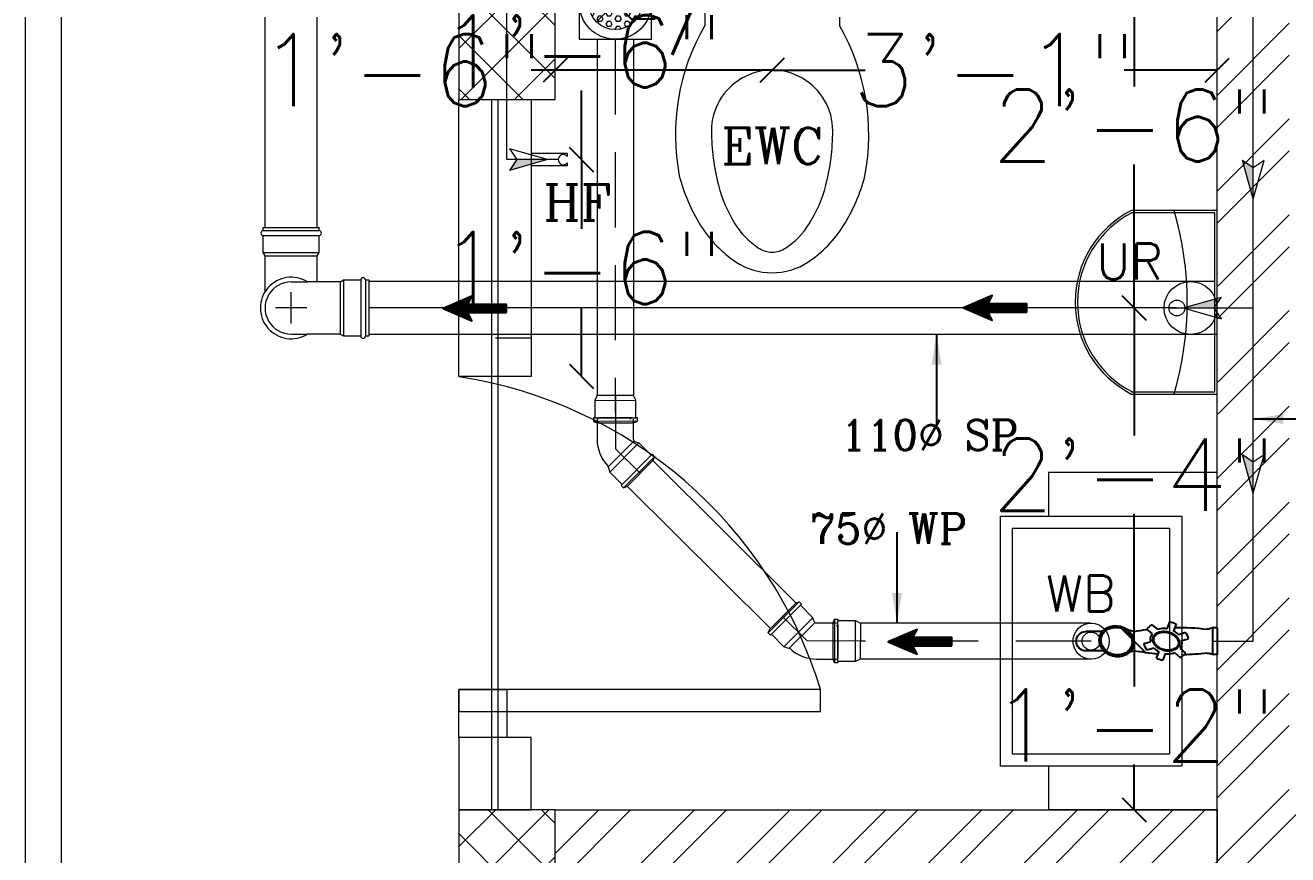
# Model space of a CAD drawing. Header units: inches. Extents: x 111501 to 134888, y 46021 to 52102.
# Drawn here: x 125008.6 to 125113.5, y 46448.9 to 46517.8 of the extents above; entities that cross this region are included whole.
import ezdxf

# ---------------------------------------------------------------- set-up
doc = ezdxf.new("R2010")
doc.units = ezdxf.units.IN
doc.header["$MEASUREMENT"] = 0
for name, pattern in [('ACAD_ISO03W100', [30, 12, -18]), ('DASHED', [19.05, 12.7, -6.35]), ('HIDDEN', [0.375, 0.25, -0.125])]:
    doc.linetypes.add(name, pattern=pattern)
for name, color, linetype in [('Arrow', 146, 'Continuous'), ('EDA$PL-110ODSP', 32, 'Continuous'), ('EDA$PL-75ODWP', 6, 'Continuous'), ('EDA$PL-ARROW', 20, 'Continuous'), ('EDA$PL-CWS ARROW', 5, 'Continuous'), ('EDA$PL-FT', 7, 'Continuous'), ('EDA$PL-HF', 7, 'Continuous'), ('EDA$PL-TEXT', 7, 'Continuous')]:
    doc.layers.add(name, color=color, linetype=linetype)
for name, color, linetype, lineweight in [('column', 252, 'Continuous', 9), ('dimension', 250, 'Continuous', 0), ('DOOR', 1, 'Continuous', 0), ('FURNITURE', 14, 'Continuous', 18), ('SHEET', 7, 'Continuous', 30), ('wall', 7, 'Continuous', 9), ('window', 140, 'Continuous', 15)]:
    doc.layers.add(name, color=color, linetype=linetype, lineweight=lineweight)
doc.styles.add('FLAT SLAB', font='times.ttf', dxfattribs={"height": 10})
doc.styles.get("Standard").update_dxf_attribs({"font": 'txt.shx', "height": 6})
doc.dimstyles.new('FLAT SLAB', dxfattribs={"dimtxt": 10, "dimasz": 2.5, "dimexe": 0.179993, "dimexo": 0.0625, "dimgap": 0.089996, "dimtad": 0, "dimdec": 0, "dimzin": 0, "dimdsep": 46, "dimlunit": 4, "dimtxsty": 'FLAT SLAB', "dimblk": 'OPEN90', "dimcen": 0.089996, "dimclrd": 7, "dimclrt": 4, "dimadec": 0, "dimazin": 0, "dimtfac": 1, "dimtdec": 0, "dimtofl": 0, "dimtmove": 1, "dimatfit": 0, "dimfxl": 1, "dimtolj": 1, "dimtzin": 0, "dimarcsym": 0})
doc.dimstyles.new('Standard$0', dxfattribs={"dimtxt": 4, "dimasz": 2, "dimexe": 0.125, "dimexo": 0.125, "dimgap": 0.25, "dimtad": 0, "dimtih": 1, "dimtoh": 1, "dimdec": 1, "dimlfac": -1, "dimzin": 0, "dimdsep": 46, "dimlunit": 4, "dimtxsty": 'Standard', "dimblk": 'OBLIQUE', "dimblk1": 'DOTSMALL', "dimblk2": 'DOTSMALL', "dimcen": 0, "dimse1": 1, "dimse2": 1, "dimadec": 0, "dimazin": 0, "dimtfac": 1, "dimtdec": 1, "dimtofl": 0, "dimtmove": 0, "dimatfit": 3, "dimfxl": 1, "dimtolj": 1, "dimtzin": 0, "dimarcsym": 0})

# ---------------------------------------------------------------- blocks, each defined once
blk = doc.blocks.new('EWC')
at = {"layer": 'FURNITURE'}
for p, q in [((120.3614, 285.9536), (120.7626, 285.9536)), ((120.3363, 285.8533), (120.3363, 285.9286)), ((120.7877, 285.9286), (120.7877, 285.8533)), ((120.7626, 285.8283), (120.3614, 285.8283)), ((120.4221, 285.8283), (120.4221, 285.7819)), ((120.7019, 285.8283), (120.7019, 285.7819))]:
    blk.add_line(p, q, dxfattribs=at)
at = {"layer": 'FURNITURE', "linetype": 'ByBlock'}
blk.add_line((120.3673, 285.9536), (120.7568, 285.9536), dxfattribs=at)
at = {"layer": 'FURNITURE', "linetype": 'Continuous'}
for p, q in [((120.5265, 285.8149), (120.5265, 285.8283)), ((120.5975, 285.8283), (120.5975, 285.8149)), ((120.5975, 285.8149), (120.5265, 285.8149))]:
    blk.add_line(p, q, dxfattribs=at)
for points in [[(120.7509, 285.815), (120.7509, 285.8283), (120.7451, 285.8283), (120.7451, 285.815)], [(120.7509, 285.815), (120.7509, 285.8067), (120.727, 285.8067), (120.727, 285.8122)], [(120.7429, 285.815), (120.7451, 285.815)]]:
    blk.add_lwpolyline(points, dxfattribs=at)
blk.add_arc((120.7262, 285.8625), 0.0503, 270.8881, 289.3392, dxfattribs=at)
at = {"layer": 'FURNITURE', "extrusion": (0, 0, -1)}
for centre, major_axis, start_param, end_param in [((120.3614, 285.9286), (-0.0177, -0.0177), 0.785398, 2.356194), ((120.7626, 285.9286), (-0.0177, -0.0177), 2.356194, 3.926991), ((120.3614, 285.8533), (-0.0177, 0.0177), 3.926991, 5.497787), ((120.7626, 285.8533), (-0.0177, 0.0177), 2.356194, 3.926991)]:
    blk.add_ellipse(centre, major_axis=major_axis, ratio=1, start_param=start_param, end_param=end_param, dxfattribs=at)
at = {"layer": 'FURNITURE'}
for centre, major_axis, start_param, end_param in [((120.8115, 285.5555), (-0.3185, -0.3185), -1.31209, -0.594747), ((120.3067, 285.5545), (-0.3225, 0.3225), 3.740911, 4.44905), ((120.562, 285.5634), (-0.0891, -0.0891), 2.356179, 5.497772), ((120.8876, 285.5634), (-0.3193, -0.3193), -0.785413, -0.532092), ((120.2364, 285.5634), (-0.3193, 0.3193), 3.673654, 3.926975), ((120.727, 285.5628), (-0.2614, 0.2614), 1.038704, 1.343982), ((120.397, 285.5628), (-0.2614, -0.2614), 1.79758, 2.102858), ((120.727, 285.5218), (-0.202, 0.202), 1.038704, 1.343982), ((120.397, 285.5218), (-0.202, 0.202), 3.368376, 3.673654), ((120.6257, 285.4994), (-0.1769, -0.1769), -0.226814, 0.200102), ((120.6257, 285.4585), (-0.1175, 0.1175), 1.343983, 1.770898), ((120.4983, 285.4585), (-0.1175, -0.1175), 1.370664, 1.797579), ((120.4983, 285.4994), (-0.1769, -0.1769), 1.370664, 1.797579), ((120.562, 285.3624), (-0.036, 0.036), 1.7709, 2.356179), ((120.562, 285.3624), (-0.036, 0.036), 2.35618, 2.941459), ((120.562, 285.4034), (-0.0954, 0.0954), 1.770899, 2.356178), ((120.562, 285.4034), (-0.0954, -0.0954), 0.785384, 1.370663)]:
    blk.add_ellipse(centre, major_axis=major_axis, ratio=1, start_param=start_param, end_param=end_param, dxfattribs=at)
blk = doc.blocks.new('Z$W@#6334')
at = {"layer": 'FURNITURE'}
for points in [[(2.47, 3.91), (11.08, 0), (19.45, 18.43), (10.84, 22.34)], [(2.57, 4.14), (10.96, 0.33), (19.12, 18.31), (10.74, 22.11)]]:
    blk.add_lwpolyline(points, dxfattribs=at)
blk.add_circle((10.97, 10.47), 0.875, dxfattribs=at)
for centre, radius, start, end in [((11.37, 10.99), 11.37, 92.6651, 218.4878), ((11.37, 10.99), 11.12, 92.6651, 218.4878), ((-20.87, 25.63), 36.4, 319.4334, 351.7195)]:
    blk.add_arc(centre, radius, start, end, dxfattribs=at)
blk = doc.blocks.new('fgfdg')
at = {"layer": 'FURNITURE'}
for points in [[(9958.2, 25320.5), (9961.82, 25320.5), (9961.82, 25334.5), (9933.82, 25334.5), (9933.82, 25320.5), (9937.44, 25320.5)], [(9937.44, 25316.5), (9937.44, 25331.56), (9958.2, 25331.56), (9958.2, 25316.5), (9937.44, 25316.5), (9937.44, 25316.5)]]:
    blk.add_lwpolyline(points, dxfattribs=at)
blk.add_lwpolyline([(9938.44, 25317.5), (9938.44, 25330.56), (9957.2, 25330.56), (9957.2, 25317.5), (9938.44, 25317.5)], close=True, dxfattribs=at)
blk.add_circle((9947.82, 25324.03), 0.75, dxfattribs=at)
blk = doc.blocks.new('A$C098F4904')
at = {"layer": 'EDA$PL-FT', "lineweight": 0}
h = blk.add_hatch(dxfattribs=at)
h.set_pattern_fill('HEX', scale=2, style=0)
h.paths.add_polyline_path([(4.56, 4.56, 0.414214), (1.44, 4.56), (3, 3)])
h.paths.add_polyline_path([(3, 3), (4.56, 1.44, 0.198912), (5.2, 3, 0.198912), (4.56, 4.56)])
h.paths.add_polyline_path([(4.56, 1.44), (3, 3), (1.44, 1.44, 0.414214)])
h.paths.add_polyline_path([(1.44, 1.44), (3, 3), (1.44, 4.56, 0.198912), (0.8, 3, 0.198912)])
at = {"layer": 'EDA$PL-FT', "color": 7, "lineweight": 0}
for p, q in [((1.44, 4.56), (4.56, 1.44)), ((4.56, 4.56), (1.44, 1.44))]:
    blk.add_line(p, q, dxfattribs=at)
blk.add_lwpolyline([(0, 0), (6, 0), (6, 6), (0, 6)], close=True, dxfattribs=at)
for radius in [3, 2.2]:
    blk.add_circle((3, 3), radius, dxfattribs=at)
blk = doc.blocks.new('EDA$PL-HF')
at = {"layer": 'EDA$PL-HF', "color": 7}
for p, q in [((-21254.43, -50216.75), (-21254.43, -50215.37)), ((-21252.82, -50216.85), (-21252.82, -50215.37)), ((-21254.61, -50220.41), (-21254.23, -50220.87)), ((-21253.42, -50220.18), (-21253.57, -50220.74)), ((-21252.89, -50220.42), (-21253.06, -50221.04)), ((-21254.99, -50220.85), (-21254.58, -50221.35)), ((-21252.77, -50221.42), (-21252.22, -50221.22)), ((-21252.59, -50221.97), (-21252.04, -50221.77)), ((-21255.22, -50222.31), (-21254.65, -50222.11)), ((-21255.03, -50222.86), (-21254.47, -50222.66)), ((-21252.67, -50222.73), (-21252.26, -50223.21)), ((-21254.19, -50223.04), (-21254.36, -50223.66)), ((-21253.67, -50223.34), (-21253.82, -50223.9)), ((-21253.02, -50223.21), (-21252.64, -50223.65)), ((-21254.72, -50225.9), (-21254.65, -50225.63)), ((-21254.72, -50226.27), (-21254.72, -50225.9)), ((-21254.72, -50225.9), (-21252.52, -50225.9)), ((-21252.52, -50225.9), (-21252.6, -50225.63)), ((-21252.52, -50226.27), (-21252.52, -50225.9)), ((-21254.72, -50226.27), (-21252.52, -50226.27))]:
    blk.add_line(p, q, dxfattribs=at)
for centre, radius, start, end in [((-21253.62, -50215.37), 0.805, 0, 180), ((-21255.75, -50219.46), 1.32, 2.9645, 35.0548), ((-21235.31, -50223.02), 19.46, 169.2312, 172.3343), ((-21251.5, -50219.46), 1.32, 161.4862, 177.0355), ((-21271.94, -50223.02), 19.46, 4.9607, 10.7688), ((-21235.31, -50223.02), 19.46, 179.231, 187.1201), ((-21271.94, -50223.02), 19.46, 352.8799, 358.5756), ((-21255.35, -50225.44), 0.731, 345, 0), ((-21251.89, -50225.44), 0.731, 180, 195)]:
    blk.add_arc(centre, radius, start, end, dxfattribs=at)
at = {"layer": 'EDA$PL-HF', "color": 7, "extrusion": (0, 0, -1)}
for centre, major_axis, ratio, start_param, end_param in [((-21253.62, -50217.92), (-0.37, 1.4), 0.885428, 1.570796326792511, 7.853981633972097), ((-21253.63, -50222.04), (-0.5, 1.86), 0.835005, -0.679594, -0.332666), ((-21253.63, -50222.04), (-0.5, 1.86), 0.835005, 0.437629, 0.779638), ((-21253.63, -50222.04), (-0.5, 1.86), 0.835005, 1.349418, 1.650097), ((-21253.63, -50222.04), (-0.5, 1.86), 0.835005, 4.487255, 4.787934), ((-21253.63, -50222.04), (-0.5, 1.86), 0.835005, 3.571316, 3.913325), ((-21253.63, -50222.04), (-0.5, 1.86), 0.835005, 2.455664, 2.802591)]:
    blk.add_ellipse(centre, major_axis=major_axis, ratio=ratio, start_param=start_param, end_param=end_param, dxfattribs=at)
at = {"layer": 'EDA$PL-HF', "color": 7}
for points, knots in [([(-21253.95, -50216.66), (-21253.88, -50216.64), (-21253.8, -50216.63), (-21253.6, -50216.63), (-21253.48, -50216.65), (-21253.23, -50216.73), (-21253.12, -50216.8), (-21252.9, -50216.96), (-21252.81, -50217.07), (-21252.65, -50217.3), (-21252.59, -50217.43), (-21252.5, -50217.71), (-21252.48, -50217.85), (-21252.48, -50218.14), (-21252.5, -50218.28), (-21252.58, -50218.54), (-21252.64, -50218.67), (-21252.79, -50218.88), (-21252.88, -50218.97), (-21253.09, -50219.11), (-21253.2, -50219.16), (-21253.44, -50219.21), (-21253.57, -50219.22), (-21253.81, -50219.18), (-21253.94, -50219.14), (-21254.17, -50219.02), (-21254.28, -50218.94), (-21254.47, -50218.73), (-21254.55, -50218.62), (-21254.68, -50218.36), (-21254.72, -50218.22), (-21254.77, -50217.94), (-21254.77, -50217.79), (-21254.74, -50217.51), (-21254.7, -50217.38), (-21254.58, -50217.13), (-21254.51, -50217.03), (-21254.33, -50216.84), (-21254.22, -50216.77), (-21254.06, -50216.7), (-21254.01, -50216.68), (-21253.95, -50216.66)], [0, 0, 0, 0, 0.205641, 0.205641, 0.534756, 0.534756, 0.863872, 0.863872, 1.192987, 1.192987, 1.522102, 1.522102, 1.851218, 1.851218, 2.180333, 2.180333, 2.509449, 2.509449, 2.838564, 2.838564, 3.167679, 3.167679, 3.496795, 3.496795, 3.82591, 3.82591, 4.155025, 4.155025, 4.484141, 4.484141, 4.813256, 4.813256, 5.142371, 5.142371, 5.471487, 5.471487, 5.800602, 5.800602, 6.129718, 6.129718, 6.283185, 6.283185, 6.283185, 6.283185]), ([(-21254.23, -50220.87), (-21254.2, -50220.85), (-21254.17, -50220.83), (-21254.11, -50220.79), (-21254.06, -50220.77), (-21254, -50220.75), (-21253.99, -50220.75), (-21253.97, -50220.74)], [5.9717746, 5.9717746, 5.9717746, 5.9717746, 6.0729865, 6.0729865, 6.2250382, 6.2250382, 6.2831853, 6.2831853, 6.2831853, 6.2831853]), ([(-21253.97, -50220.74), (-21253.91, -50220.73), (-21253.86, -50220.72), (-21253.75, -50220.71), (-21253.7, -50220.72), (-21253.63, -50220.73), (-21253.6, -50220.73), (-21253.57, -50220.74)], [6.2831853, 6.2831853, 6.2831853, 6.2831853, 6.4730875, 6.4730875, 6.6259176, 6.6259176, 6.7070298, 6.7070298, 6.7070298, 6.7070298]), ([(-21254.65, -50222.11), (-21254.67, -50222.01), (-21254.67, -50221.91), (-21254.67, -50221.74), (-21254.66, -50221.66), (-21254.63, -50221.5), (-21254.61, -50221.43), (-21254.58, -50221.35), (-21254.58, -50221.35), (-21254.58, -50221.35)], [4.8517911, 4.8517911, 4.8517911, 4.8517911, 5.0560761, 5.0560761, 5.2349687, 5.2349687, 5.4138613, 5.4138613, 5.4224584, 5.4224584, 5.4224584, 5.4224584]), ([(-21253.91, -50220.95), (-21253.86, -50220.94), (-21253.81, -50220.93), (-21253.71, -50220.94), (-21253.65, -50220.94), (-21253.54, -50220.98), (-21253.47, -50221), (-21253.35, -50221.07), (-21253.29, -50221.12), (-21253.17, -50221.23), (-21253.11, -50221.3), (-21253, -50221.45), (-21252.96, -50221.53), (-21252.88, -50221.7), (-21252.85, -50221.8), (-21252.81, -50221.99), (-21252.8, -50222.08), (-21252.79, -50222.27), (-21252.8, -50222.36), (-21252.83, -50222.53), (-21252.86, -50222.61), (-21252.92, -50222.76), (-21252.95, -50222.82), (-21253.03, -50222.93), (-21253.07, -50222.97), (-21253.16, -50223.05), (-21253.21, -50223.07), (-21253.3, -50223.11), (-21253.35, -50223.13), (-21253.45, -50223.14), (-21253.5, -50223.14), (-21253.61, -50223.13), (-21253.67, -50223.11), (-21253.79, -50223.06), (-21253.85, -50223.03), (-21253.98, -50222.94), (-21254.04, -50222.88), (-21254.15, -50222.75), (-21254.21, -50222.68), (-21254.3, -50222.52), (-21254.34, -50222.43), (-21254.4, -50222.25), (-21254.42, -50222.15), (-21254.45, -50221.96), (-21254.45, -50221.87), (-21254.44, -50221.69), (-21254.43, -50221.6), (-21254.38, -50221.44), (-21254.35, -50221.36), (-21254.28, -50221.24), (-21254.24, -50221.18), (-21254.16, -50221.09), (-21254.11, -50221.05), (-21254.02, -50220.99), (-21253.98, -50220.97), (-21253.92, -50220.96), (-21253.92, -50220.96), (-21253.91, -50220.95)], [0, 0, 0, 0, 0.231685, 0.231685, 0.463371, 0.463371, 0.695056, 0.695056, 0.926741, 0.926741, 1.158427, 1.158427, 1.390112, 1.390112, 1.621797, 1.621797, 1.853483, 1.853483, 2.085168, 2.085168, 2.316853, 2.316853, 2.548539, 2.548539, 2.780224, 2.780224, 3.011909, 3.011909, 3.243595, 3.243595, 3.47528, 3.47528, 3.706965, 3.706965, 3.938651, 3.938651, 4.170336, 4.170336, 4.402021, 4.402021, 4.633707, 4.633707, 4.865392, 4.865392, 5.097077, 5.097077, 5.328763, 5.328763, 5.560448, 5.560448, 5.792133, 5.792133, 6.023819, 6.023819, 6.255504, 6.255504, 6.283185, 6.283185, 6.283185, 6.283185]), ([(-21253.89, -50221.02), (-21253.86, -50221.01), (-21253.82, -50221.01), (-21253.74, -50221.01), (-21253.69, -50221.01), (-21253.58, -50221.04), (-21253.52, -50221.06), (-21253.4, -50221.13), (-21253.34, -50221.17), (-21253.22, -50221.28), (-21253.16, -50221.35), (-21253.05, -50221.51), (-21253, -50221.6), (-21252.93, -50221.8), (-21252.9, -50221.9), (-21252.87, -50222.11), (-21252.86, -50222.22), (-21252.88, -50222.42), (-21252.9, -50222.51), (-21252.96, -50222.68), (-21252.99, -50222.75), (-21253.07, -50222.87), (-21253.12, -50222.92), (-21253.21, -50222.99), (-21253.26, -50223.02), (-21253.34, -50223.05), (-21253.38, -50223.06), (-21253.45, -50223.07), (-21253.49, -50223.07), (-21253.58, -50223.06), (-21253.63, -50223.05), (-21253.75, -50223), (-21253.8, -50222.97), (-21253.92, -50222.89), (-21253.98, -50222.84), (-21254.09, -50222.72), (-21254.14, -50222.65), (-21254.23, -50222.5), (-21254.27, -50222.41), (-21254.33, -50222.22), (-21254.36, -50222.12), (-21254.38, -50221.91), (-21254.38, -50221.81), (-21254.36, -50221.63), (-21254.34, -50221.56), (-21254.3, -50221.42), (-21254.27, -50221.36), (-21254.21, -50221.26), (-21254.17, -50221.21), (-21254.1, -50221.14), (-21254.06, -50221.11), (-21253.99, -50221.06), (-21253.95, -50221.04), (-21253.91, -50221.03), (-21253.9, -50221.03), (-21253.89, -50221.02)], [0, 0, 0, 0, 0.199609, 0.199609, 0.436601, 0.436601, 0.680284, 0.680284, 0.923967, 0.923967, 1.16765, 1.16765, 1.437143, 1.437143, 1.706636, 1.706636, 1.97613, 1.97613, 2.245623, 2.245623, 2.515116, 2.515116, 2.78461, 2.78461, 3.054103, 3.054103, 3.254963, 3.254963, 3.455824, 3.455824, 3.690112, 3.690112, 3.924401, 3.924401, 4.15869, 4.15869, 4.392979, 4.392979, 4.627267, 4.627267, 4.894405, 4.894405, 5.161543, 5.161543, 5.378261, 5.378261, 5.594978, 5.594978, 5.811696, 5.811696, 6.028414, 6.028414, 6.245132, 6.245132, 6.283185, 6.283185, 6.283185, 6.283185]), ([(-21253.06, -50221.04), (-21253.03, -50221.07), (-21253, -50221.1), (-21252.92, -50221.19), (-21252.87, -50221.26), (-21252.81, -50221.36), (-21252.79, -50221.39), (-21252.77, -50221.42)], [7.2332934, 7.2332934, 7.2332934, 7.2332934, 7.3305071, 7.3305071, 7.511799, 7.511799, 7.5898849, 7.5898849, 7.5898849, 7.5898849]), ([(-21254.19, -50223.04), (-21254.21, -50223.02), (-21254.23, -50222.99), (-21254.32, -50222.9), (-21254.38, -50222.81), (-21254.45, -50222.7), (-21254.46, -50222.68), (-21254.47, -50222.66)], [4.091723, 4.091723, 4.091723, 4.091723, 4.1664902, 4.1664902, 4.3888867, 4.3888867, 4.4465539, 4.4465539, 4.4465539, 4.4465539]), ([(-21252.59, -50221.97), (-21252.58, -50222.05), (-21252.58, -50222.12), (-21252.57, -50222.29), (-21252.58, -50222.38), (-21252.61, -50222.56), (-21252.64, -50222.65), (-21252.67, -50222.73)], [1.7119311, 1.7119311, 1.7119311, 1.7119311, 1.8701095, 1.8701095, 2.0754564, 2.0754564, 2.2809374, 2.2809374, 2.2809374, 2.2809374]), ([(-21253.02, -50223.21), (-21253.03, -50223.22), (-21253.04, -50223.22), (-21253.09, -50223.26), (-21253.14, -50223.28), (-21253.23, -50223.32), (-21253.28, -50223.34), (-21253.36, -50223.35), (-21253.4, -50223.36), (-21253.48, -50223.36), (-21253.52, -50223.36), (-21253.59, -50223.35), (-21253.63, -50223.35), (-21253.67, -50223.34)], [2.8301795, 2.8301795, 2.8301795, 2.8301795, 2.8724093, 2.8724093, 3.0353585, 3.0353585, 3.1983078, 3.1983078, 3.322677, 3.322677, 3.4470463, 3.4470463, 3.5654334, 3.5654334, 3.5654334, 3.5654334])]:
    blk.add_open_spline(points, degree=3, knots=knots, dxfattribs=at)
blk = doc.blocks.new('CWSA')
at = {"layer": 'Arrow', "linetype": 'ByBlock', "lineweight": 0}
blk.add_hatch(color=5, dxfattribs=at).paths.add_polyline_path([(0, 0), (-2.56, 0), (-3.18, 0.9)])
at = {"layer": 'Arrow', "color": 5, "linetype": 'ByBlock', "lineweight": 0}
for p, q in [((-2.56, 0), (-3.18, 0.9)), ((0, 0), (-3.18, 0.9)), ((-3.18, -0.9), (-2.56, 0)), ((0, 0), (-3.18, -0.9)), ((0, 0), (-2.56, 0))]:
    blk.add_line(p, q, dxfattribs=at)
blk = doc.blocks.new('BEND4')
at = {"layer": 'EDA$PL-75ODWP', "linetype": 'Continuous', "lineweight": 0}
for p, q in [((0.0155, 0.0375), (0.0255, 0.0426)), ((0.0155, 0.0375), (0.0155, -0.0389)), ((0.0255, 0.0426), (0.062, 0.0426)), ((0.0255, 0.0426), (0.0255, -0.0426)), ((0.062, 0.0456), (0.069, 0.0456)), ((0.062, 0.0456), (0.062, -0.0456)), ((0.069, 0.0456), (0.072, 0.0375)), ((0.069, 0.0456), (0.069, -0.0456)), ((0.072, 0.0375), (0.072, -0.0375)), ((-0.0406, 0.0125), (-0.0698, -0.0167)), ((-0.1013, -0.0411), (-0.0755, -0.0153)), ((-0.0776, -0.0132), (-0.0726, -0.0082)), ((-0.0755, -0.0153), (-0.0776, -0.0132)), ((-0.0755, -0.0153), (-0.0153, -0.0755)), ((-0.0082, -0.0726), (-0.0726, -0.0082)), ((-0.0726, -0.0082), (-0.0648, -0.0118)), ((-0.021, -0.0698), (-0.0698, -0.021)), ((-0.0648, -0.0118), (-0.0118, -0.0648)), ((-0.1048, -0.0517), (-0.1013, -0.0411)), ((-0.0517, -0.1048), (-0.1048, -0.0517)), ((-0.1013, -0.0411), (-0.0411, -0.1013)), ((0.0125, -0.0406), (-0.0167, -0.0698)), ((0.0194, -0.0395), (0.0255, -0.0426)), ((0.0255, -0.0426), (0.062, -0.0426)), ((0.062, -0.0456), (0.069, -0.0456)), ((0.069, -0.0456), (0.072, -0.0375)), ((-0.0153, -0.0755), (-0.0411, -0.1013)), ((-0.0132, -0.0776), (-0.0153, -0.0755)), ((-0.0082, -0.0726), (-0.0132, -0.0776)), ((-0.0118, -0.0648), (-0.0082, -0.0726)), ((-0.0411, -0.1013), (-0.0517, -0.1048))]:
    blk.add_line(p, q, dxfattribs=at)
at = {"layer": 'EDA$PL-75ODWP', "color": 7, "linetype": 'DASHED', "lineweight": 0}
for p in [(-0.0782, -0.0782), (0.072, 0)]:
    blk.add_line(p, (0, 0), dxfattribs=at)
at = {"layer": 'EDA$PL-75ODWP', "linetype": 'Continuous', "lineweight": 0}
for centre, major_axis, start_param, end_param in [((0.0167, -0.0448), (-0.0573, 0.0573), -0.770931, 0), ((-0.0676, -0.0189), (-0.00212, 0.00212), 0, 1.570796), ((0.0167, -0.0448), (0.00424, 0.00424), 0.317759, 1.570796), ((-0.0189, -0.0676), (0.00212, 0.00212), 7.853982, 9.424778)]:
    blk.add_ellipse(centre, major_axis=major_axis, ratio=1, start_param=start_param, end_param=end_param, dxfattribs=at)
blk = doc.blocks.new('110dia bend')
at = {"layer": 'EDA$PL-110ODSP', "lineweight": 0, "ltscale": 10}
for p, q in [((34.5, 55), (110, 55)), ((110, 55), (117, 59)), ((110, 55), (110, -55)), ((117, 59), (117, -59)), ((117, 59), (153, 59)), ((153, 59), (153, -59)), ((163, 59), (163, -59)), ((163, 59), (170, 59)), ((170, 59), (170, -59)), ((-55, 0), (-55, -34.5)), ((55, 0), (55, -34.5)), ((-55, -103.6), (-55, -34.5)), ((55, -103.6), (55, -34.5)), ((55, -55), (110, -55)), ((110, -55), (117, -59)), ((117, -59), (153, -59)), ((163, -59), (170, -59)), ((-55, -103.6), (-59, -110.6)), ((55, -103.6), (-55, -103.6)), ((55, -103.6), (59, -110.6)), ((59, -110.6), (-59, -110.6)), ((-59, -110.6), (-59, -146.6)), ((59, -110.6), (59, -146.6)), ((59, -146.6), (-59, -146.6)), ((59, -156.6), (-59, -156.6)), ((-59, -156.6), (-59, -163.6)), ((59, -156.6), (59, -163.6)), ((59, -163.6), (-59, -163.6))]:
    blk.add_line(p, q, dxfattribs=at)
at = {"layer": 'EDA$PL-110ODSP', "color": 7, "lineweight": 0, "ltscale": 10}
for p, q in [((0, -33), (0, 33)), ((-33, 0), (33, 0))]:
    blk.add_line(p, q, dxfattribs=at)
at = {"layer": 'EDA$PL-110ODSP', "lineweight": 0, "ltscale": 10}
for centre, radius, start, end in [((0, 0), 64.9, 327.9362, 212.0638), ((158, 59), 5, 0, 180), ((158, -59), 5, 180, 0), ((-59, -151.6), 5, 90, 270), ((59, -151.6), 5, 270, 90)]:
    blk.add_arc(centre, radius, start, end, dxfattribs=at)
blk.add_ellipse((0, 0), major_axis=(38.9, -38.9), ratio=1, start_param=0.784992, end_param=3.927397, dxfattribs=at)
blk = doc.blocks.new('ARR')
h = blk.add_hatch()
h.set_pattern_fill('ANSI31', color=1, scale=0.04224, angle=0.0001, style=0)
h.set_pattern_definition([(45.00008371, (-1510938.39681, 1126439.40884), (-0.094831643101, 0.094831366), [])])
h.paths.add_polyline_path([(0, 0), (-4.78, 2.05), (-4.1, 0.68), (-10.57, 0.68), (-10.57, 0)])
h = blk.add_hatch()
h.set_pattern_fill('ANSI31', color=5, angle=-90)
h.set_pattern_definition([(315, (-1510782.20542, 1141666.71751), (0.088388347648, 0.088388347648), [])])
h.paths.add_polyline_path([(0, 0), (-10.57, 0), (-10.57, -0.68), (-4.1, -0.68), (-4.78, -2.05)])
at = {"color": 4}
blk.add_lwpolyline([(-10.57, 0.68), (-10.57, -0.68), (-4.1, -0.68), (-4.78, -2.05), (0, 0), (-4.78, 2.05), (-4.1, 0.68)], close=True, dxfattribs=at)
at = {"color": 7}
blk.add_lwpolyline([(0, 0), (-10.57, 0)], dxfattribs=at)
blk = doc.blocks.new('_Open90')
at = {"color": 0, "linetype": 'ByBlock', "lineweight": -2}
for p, q in [((-0.5, 0.5), (0, 0)), ((0, 0), (-1, 0)), ((0, 0), (-0.5, -0.5))]:
    blk.add_line(p, q, dxfattribs=at)
blk = doc.blocks.new('_Oblique')
at = {"color": 0, "linetype": 'ByBlock', "lineweight": -2}
blk.add_line((-0.5, -0.5), (0.5, 0.5), dxfattribs=at)
blk = doc.blocks.new('*D1682')
at = {"layer": 'Defpoints', "color": 0, "transparency": 16777216}
for p in [(125070.68, 46522.44), (125107.65, 46522.44), (125107.65, 46514.07)]:
    blk.add_point(p, dxfattribs=at)
at = {"layer": 'dimension', "color": 0, "lineweight": -2, "transparency": 16777216}
for p, q in [((125070.68, 46514.07), (125078.42, 46514.07)), ((125107.65, 46514.07), (125099.92, 46514.07))]:
    blk.add_line(p, q, dxfattribs=at)
at = {"layer": 'dimension', "color": 0, "lineweight": -2, "transparency": 16777216, "xscale": 2, "yscale": 2, "zscale": 2, "rotation": 180}
blk.add_blockref('_Oblique', (125070.68, 46514.07), dxfattribs=at)
at = {"layer": 'dimension', "color": 0, "lineweight": -2, "transparency": 16777216, "xscale": 2, "yscale": 2, "zscale": 2}
blk.add_blockref('_Oblique', (125107.65, 46514.07), dxfattribs=at)
at = {"layer": 'dimension', "color": 0, "lineweight": 5, "transparency": 16777216, "insert": (125089.17, 46514.07), "char_height": 6, "attachment_point": 5}
blk.add_mtext('\\A1;3\'-1"', dxfattribs=at)
blk = doc.blocks.new('_DOTSMALL')
at = {"color": 0, "linetype": 'ByBlock', "lineweight": -2, "const_width": 0.5}
blk.add_lwpolyline([(-0.0625, 0, 1), (0.0625, 0, 1)], format="xyb", close=True, dxfattribs=at)
blk = doc.blocks.new('*D1683')
at = {"layer": 'Defpoints', "color": 0, "transparency": 16777216}
for p in [(125052.65, 46522.44), (125070.68, 46522.44), (125052.65, 46514.07)]:
    blk.add_point(p, dxfattribs=at)
at = {"layer": 'dimension', "color": 0, "lineweight": -2, "transparency": 16777216}
for p, q in [((125052.65, 46514.07), (125050.65, 46514.07)), ((125070.68, 46514.07), (125052.65, 46514.07))]:
    blk.add_line(p, q, dxfattribs=at)
at = {"layer": 'dimension', "color": 0, "lineweight": -2, "transparency": 16777216, "xscale": 2, "yscale": 2, "zscale": 2, "rotation": 180}
blk.add_blockref('_Oblique', (125052.65, 46514.07), dxfattribs=at)
at = {"layer": 'dimension', "color": 0, "lineweight": -2, "transparency": 16777216, "xscale": 2, "yscale": 2, "zscale": 2}
blk.add_blockref('_Oblique', (125070.68, 46514.07), dxfattribs=at)
at = {"layer": 'dimension', "color": 0, "lineweight": 5, "transparency": 16777216, "insert": (125039.9, 46514.07), "char_height": 6, "attachment_point": 5}
blk.add_mtext('\\A1;1\'-6"', dxfattribs=at)
blk = doc.blocks.new('*D1684')
at = {"layer": 'Defpoints', "color": 0, "lineweight": 5, "transparency": 16777216}
for p in [(125100.77, 46524.64), (125105.5, 46524.64), (125104.31, 46494.32)]:
    blk.add_point(p, dxfattribs=at)
at = {"layer": 'dimension', "color": 0, "lineweight": -2, "transparency": 16777216}
for p, q in [((125100.77, 46524.64), (125100.77, 46512.73)), ((125100.77, 46494.32), (125100.77, 46506.23))]:
    blk.add_line(p, q, dxfattribs=at)
at = {"layer": 'dimension', "color": 0, "lineweight": -2, "transparency": 16777216, "xscale": 2, "yscale": 2, "zscale": 2}
for p, rotation in [((125100.77, 46524.64), 90), ((125100.77, 46494.32), 270)]:
    blk.add_blockref('_Oblique', p, dxfattribs=dict(at, rotation=rotation))
at = {"layer": 'dimension', "color": 0, "lineweight": 5, "transparency": 16777216, "insert": (125100.77, 46509.48), "char_height": 6, "attachment_point": 5}
blk.add_mtext('\\A1;2\'-6"', dxfattribs=at)
blk = doc.blocks.new('*D1685')
at = {"layer": 'Defpoints', "color": 0, "lineweight": 5, "transparency": 16777216}
for p in [(125104.31, 46494.32), (125097.18, 46466.64), (125100.77, 46466.64)]:
    blk.add_point(p, dxfattribs=at)
at = {"layer": 'dimension', "color": 0, "lineweight": -2, "transparency": 16777216}
for p, q in [((125100.77, 46494.32), (125100.77, 46483.73)), ((125100.77, 46466.64), (125100.77, 46477.23))]:
    blk.add_line(p, q, dxfattribs=at)
at = {"layer": 'dimension', "color": 0, "lineweight": -2, "transparency": 16777216, "xscale": 2, "yscale": 2, "zscale": 2}
for p, rotation in [((125100.77, 46494.32), 90), ((125100.77, 46466.64), 270)]:
    blk.add_blockref('_Oblique', p, dxfattribs=dict(at, rotation=rotation))
at = {"layer": 'dimension', "color": 0, "lineweight": 5, "transparency": 16777216, "insert": (125100.77, 46480.48), "char_height": 6, "attachment_point": 5}
blk.add_mtext('\\A1;2\'-4"', dxfattribs=at)
blk = doc.blocks.new('*D1686')
at = {"layer": 'Defpoints', "color": 0, "transparency": 16777216}
for p in [(125097.18, 46466.64), (125100.2, 46452.64), (125100.77, 46452.64)]:
    blk.add_point(p, dxfattribs=at)
at = {"layer": 'dimension', "color": 0, "lineweight": -2, "transparency": 16777216}
for p, q in [((125100.77, 46466.64), (125100.77, 46462.89)), ((125100.77, 46452.64), (125100.77, 46456.39))]:
    blk.add_line(p, q, dxfattribs=at)
at = {"layer": 'dimension', "color": 0, "lineweight": -2, "transparency": 16777216, "xscale": 2, "yscale": 2, "zscale": 2}
for p, rotation in [((125100.77, 46466.64), 90), ((125100.77, 46452.64), 270)]:
    blk.add_blockref('_Oblique', p, dxfattribs=dict(at, rotation=rotation))
at = {"layer": 'dimension', "color": 0, "lineweight": 5, "transparency": 16777216, "insert": (125100.77, 46459.64), "char_height": 6, "attachment_point": 5}
blk.add_mtext('\\A1;1\'-2"', dxfattribs=at)
blk = doc.blocks.new('*D1687')
at = {"layer": 'Defpoints', "color": 0, "transparency": 16777216}
for p in [(125052.65, 46524.64), (125057.54, 46519.75), (125057.54, 46519.75)]:
    blk.add_point(p, dxfattribs=at)
at = {"layer": 'dimension', "color": 0, "lineweight": -2, "transparency": 16777216}
for p, q in [((125052.65, 46524.64), (125057.54, 46519.75)), ((125057.54, 46519.75), (125058.96, 46518.34)), ((125058.96, 46518.34), (125060.96, 46518.34))]:
    blk.add_line(p, q, dxfattribs=at)
at = {"layer": 'dimension', "color": 0, "lineweight": -2, "transparency": 16777216, "xscale": 2, "yscale": 2, "zscale": 2}
for p, rotation in [((125052.65, 46524.64), 135.0000000052855), ((125057.54, 46519.75), 315.0000000052855)]:
    blk.add_blockref('_Oblique', p, dxfattribs=dict(at, rotation=rotation))
at = {"layer": 'dimension', "color": 0, "lineweight": 5, "transparency": 16777216, "insert": (125065.21, 46518.34), "char_height": 6, "attachment_point": 5}
blk.add_mtext('\\A1;7"', dxfattribs=at)
blk = doc.blocks.new('*D1688')
at = {"layer": 'Defpoints', "color": 0, "transparency": 16777216}
for p in [(125052.9, 46506.64), (125050.65, 46488.64), (125054.85, 46488.64)]:
    blk.add_point(p, dxfattribs=at)
at = {"layer": 'dimension', "color": 0, "lineweight": -2, "transparency": 16777216}
for p, q in [((125054.85, 46506.64), (125054.85, 46500.89)), ((125054.85, 46488.64), (125054.85, 46494.39))]:
    blk.add_line(p, q, dxfattribs=at)
at = {"layer": 'dimension', "color": 0, "lineweight": -2, "transparency": 16777216, "xscale": 2, "yscale": 2, "zscale": 2}
for p, rotation in [((125054.85, 46506.64), 90), ((125054.85, 46488.64), 270)]:
    blk.add_blockref('_Oblique', p, dxfattribs=dict(at, rotation=rotation))
at = {"layer": 'dimension', "color": 0, "lineweight": 5, "transparency": 16777216, "insert": (125054.85, 46497.64), "char_height": 6, "attachment_point": 5}
blk.add_mtext('\\A1;1\'-6"', dxfattribs=at)
blk = doc.blocks.new('*D1689')
at = {"layer": 'Defpoints', "color": 0, "transparency": 16777216}
for p in [(125054.23, 46524.64), (125054.85, 46524.64), (125052.9, 46506.64)]:
    blk.add_point(p, dxfattribs=at)
at = {"layer": 'dimension', "color": 0, "lineweight": -2, "transparency": 16777216}
for p, q in [((125054.85, 46524.64), (125054.85, 46518.89)), ((125054.85, 46506.64), (125054.85, 46512.39))]:
    blk.add_line(p, q, dxfattribs=at)
at = {"layer": 'dimension', "color": 0, "lineweight": -2, "transparency": 16777216, "xscale": 2, "yscale": 2, "zscale": 2}
for p, rotation in [((125054.85, 46524.64), 90), ((125054.85, 46506.64), 270)]:
    blk.add_blockref('_Oblique', p, dxfattribs=dict(at, rotation=rotation))
at = {"layer": 'dimension', "color": 0, "lineweight": 5, "transparency": 16777216, "insert": (125054.85, 46515.64), "char_height": 6, "attachment_point": 5}
blk.add_mtext('\\A1;1\'-6"', dxfattribs=at)

msp = doc.modelspace()

# ---------------------------------------------------------------- hatches: boundary and pattern name
at = {"layer": 'column', "lineweight": 0}
h = msp.add_hatch(dxfattribs=at)
h.set_pattern_fill('ANSI37', color=256, scale=25, style=0)
h.set_pattern_definition([(45, (104998.7138, 55054.7206), (-2.2097087, 2.2097087), []), (135, (104998.7138, 55054.7206), (-2.2097087, -2.2097087), [])])
h.paths.add_polyline_path([(125052.65, 46511.64), (125052.65, 46532.64), (125044.65, 46532.64), (125044.65, 46511.64)])
h.paths.add_polyline_path([(125052.65, 46431.64), (125052.65, 46452.64), (125044.65, 46452.64), (125044.65, 46431.64)])
at = {"layer": 'wall', "lineweight": 0}
h = msp.add_hatch(dxfattribs=at)
h.set_pattern_fill('ANSI32', color=256, scale=15, style=0)
h.set_pattern_definition([(45, (26166.3474, -364.1734), (-3.97747564, 3.97747564), []), (45, (26168.999, -364.1734), (-3.97747564, 3.97747564), [])])
h.paths.add_polyline_path([(125052.65, 46532.64), (125107.65, 46532.64), (125107.65, 46619.43), (125107.65, 46623.43), (125113.65, 46623.43), (125113.65, 46619.43), (125113.65, 46532.64), (125187.65, 46532.64), (125187.65, 46524.64), (125113.65, 46524.64), (125113.65, 46452.64), (125132.15, 46452.64), (125132.15, 46444.64), (125107.65, 46444.64), (125107.65, 46452.64), (125107.65, 46480.64), (125107.65, 46524.64), (125076.33, 46524.64), (125061.08, 46524.64), (125052.65, 46524.64)])
h.paths.add_polyline_path([(125198.65, 46532.64), (125198.65, 46617.93), (125190.65, 46617.93), (125190.65, 46532.64)])
h.paths.add_polyline_path([(125198.65, 46452.64), (125198.65, 46524.64), (125190.65, 46524.64), (125190.65, 46452.64)])
h.paths.add_polyline_path([(125052.65, 46444.64), (125107.65, 46444.64), (125107.65, 46452.64), (125093.65, 46452.64), (125052.65, 46452.64)])
h.paths.add_polyline_path([(125190.65, 46444.64), (125190.65, 46452.64), (125172.15, 46452.64), (125172.15, 46444.64)])

# ---------------------------------------------------------------- linework, layer by layer
at = {"color": 5, "lineweight": 0}
for p, q in [((125048.65, 46506.64), (125048.65, 46528.64)), ((125110.65, 46466.64), (125110.65, 46528.64)), ((125052.9, 46506.64), (125048.65, 46506.64)), ((125103.66, 46494.32), (125110.65, 46494.32)), ((125107.29, 46466.64), (125110.65, 46466.64))]:
    msp.add_line(p, q, dxfattribs=at)
at = {"layer": 'column', "lineweight": 0}
for points in [[(125052.65, 46511.64), (125052.65, 46532.64), (125044.65, 46532.64), (125044.65, 46511.64)], [(125052.65, 46431.64), (125052.65, 46452.64), (125044.65, 46452.64), (125044.65, 46431.64)]]:
    msp.add_lwpolyline(points, close=True, dxfattribs=at)
at = {"layer": 'dimension', "color": 7, "lineweight": 0}
for p, q in [((125050.65, 46491.8), (125047.7, 46491.8, 256839.53)), ((125060.77, 46481.65), (125072.69, 46469.8)), ((125058.65, 46479.52), (125070.54, 46467.7))]:
    msp.add_line(p, q, dxfattribs=at)
at = {"layer": 'DOOR', "color": 5, "linetype": 'Continuous', "lineweight": 0}
for points in [[(125044.65, 46462.64), (125044.65, 46460.79), (125074.7, 46460.79), (125074.7, 46462.64)], [(125044.65, 46458.64), (125044.65, 46462.64), (125048.65, 46462.64), (125048.65, 46458.64)]]:
    msp.add_lwpolyline(points, close=True, dxfattribs=at)
msp.add_arc((125039.02, 46451.73, -0.46), 37.31, 17.0134, 81.3105, dxfattribs=at)
at = {"layer": 'EDA$PL-110ODSP', "lineweight": 0, "ltscale": 10}
for p, q in [((125028.56, 46501.02, 291851.21), (125028.56, 46536.33, 291851.21)), ((125032.89, 46501.02, 291851.21), (125032.89, 46536.33, 291851.21))]:
    msp.add_line(p, q, dxfattribs=at)
for points in [[(125107.46, 46496.53), (125037.17, 46496.53)], [(125107.65, 46492.12), (125037.17, 46492.12)]]:
    msp.add_lwpolyline(points, dxfattribs=at)
msp.add_circle((125105.45, 46494.32), 2.2, dxfattribs=at)
at = {"layer": 'EDA$PL-75ODWP', "lineweight": 0, "ltscale": 10}
for p, q in [((125056.15, 46516.64), (125056.15, 46487.04)), ((125056.15, 46516.64), (125056.15, 46487.04)), ((125059.15, 46516.64), (125059.15, 46487.05)), ((125059.15, 46516.64), (125059.15, 46487.05)), ((125097.18, 46468.14), (125078, 46468.14)), ((125097.18, 46468.14), (125078, 46468.14)), ((125097.18, 46465.14), (125078, 46465.14)), ((125097.18, 46465.14), (125078, 46465.14))]:
    msp.add_line(p, q, dxfattribs=at)
at = {"layer": 'EDA$PL-75ODWP', "color": 7, "linetype": 'HIDDEN', "lineweight": 0, "ltscale": 25}
for p, q in [((125057.65, 46516.64), (125057.65, 46485.64)), ((125057.65, 46516.64), (125057.65, 46485.64)), ((125097.18, 46466.64), (125078, 46466.64)), ((125097.18, 46466.64), (125078, 46466.64))]:
    msp.add_line(p, q, dxfattribs=at)
at = {"layer": 'EDA$PL-75ODWP', "color": 7, "linetype": 'ACAD_ISO03W100', "lineweight": 0, "ltscale": 25}
msp.add_line((125104.31, 46494.32), (125037.17, 46494.32, 291851.21), dxfattribs=at)
at = {"layer": 'EDA$PL-75ODWP', "lineweight": 0, "ltscale": 10}
msp.add_circle((125097.18, 46466.64), 1.5, dxfattribs=at)
at = {"layer": 'SHEET', "color": 0, "lineweight": 5, "ltscale": 25, "elevation": 2.27}
for points in [[(125008.63, 46357.77), (125237.5, 46357.77), (125237.5, 46657.45), (125008.63, 46657.45)], [(125011.61, 46360.75), (125234.51, 46360.75), (125234.51, 46654.47), (125011.61, 46654.47)]]:
    msp.add_lwpolyline(points, close=True, dxfattribs=at)
at = {"layer": 'wall', "lineweight": 0}
for p, q in [((125107.65, 46444.64), (125107.65, 46524.64)), ((125053.65, 46507.14), (125050.65, 46507.14)), ((125053.65, 46506.14), (125050.65, 46506.14))]:
    msp.add_line(p, q, dxfattribs=at)
for points in [[(125044.65, 46511.64), (125050.65, 46511.64), (125050.65, 46488.64), (125044.65, 46488.64)], [(125044.65, 46452.64), (125050.65, 46452.64), (125050.65, 46458.64), (125044.65, 46458.64)], [(125107.65, 46444.64), (125052.65, 46444.64), (125052.65, 46452.64), (125107.65, 46452.64)]]:
    msp.add_lwpolyline(points, close=True, dxfattribs=at)
for points in [[(125053.65, 46507.14), (125053.65, 46506.89)], [(125053.65, 46506.39), (125053.65, 46506.14)]]:
    msp.add_lwpolyline(points, dxfattribs=at)
msp.add_arc((125053.32, 46506.64), 0.417, 36.8699, 323.1301, dxfattribs=at)
at = {"layer": 'window', "color": 5, "lineweight": 0}
msp.add_lwpolyline([(125047.9, 46511.64), (125047.9, 46452.64), (125047.4, 46452.64), (125047.4, 46511.64)], close=True, dxfattribs=at)

# ---------------------------------------------------------------- block references
at = {"layer": 'EDA$PL-110ODSP', "lineweight": 0, "ltscale": 10, "xscale": 0.03939890193871499, "yscale": 0.03939890193871499, "zscale": 0.03939890193871499, "rotation": 89.99999999999999}
msp.add_blockref('110dia bend', (125030.72, 46494.32, 291851.21), dxfattribs=at)
at = {"layer": 'EDA$PL-75ODWP', "lineweight": 0, "yscale": 40.01169172542572, "zscale": 40.01169172542572}
for p, xscale, rotation in [((125057.67, 46482.62), -40.01169172542572, 135.1745418642648), ((125073.58, 46466.66), 40.01169172542572, 134.8254581357352)]:
    msp.add_blockref('BEND4', p, dxfattribs=dict(at, xscale=xscale, rotation=rotation))
at = {"layer": 'EDA$PL-ARROW', "lineweight": 0, "xscale": 0.5, "yscale": 0.5, "zscale": 0.5, "rotation": 180}
for p in [(125043.34, 46494.28, 129228479.11), (125086.57, 46494.32, 129228479.11), (125080.33, 46466.6, 129181525.74)]:
    msp.add_blockref('ARR', p, dxfattribs=at)
at = {"layer": 'EDA$PL-CWS ARROW', "lineweight": 0, "xscale": -1}
for p, rotation in [((125052.03, 46506.64), 180), ((125110.65, 46503.4), 89.99999999999999), ((125110.65, 46478.95), 89.99999999999999)]:
    msp.add_blockref('CWSA', p, dxfattribs=dict(at, rotation=rotation))
msp.add_blockref('CWSA', (125104.84, 46494.32), dxfattribs=at)
at = {"layer": 'EDA$PL-FT', "lineweight": 0, "rotation": 180}
msp.add_blockref('A$C098F4904', (125060.65, 46522.64), dxfattribs=at)
at = {"layer": 'EDA$PL-HF', "color": 7, "lineweight": 0, "xscale": -1, "rotation": 89.99999999999999}
msp.add_blockref('EDA$PL-HF', (74881.38, 25213.02), dxfattribs=at)
at = {"layer": 'FURNITURE', "lineweight": 0, "xscale": 40.00000000000001, "yscale": 40.00000000000001, "zscale": 40.00000000000001}
msp.add_blockref('EWC', (120248.2, 35086.5), dxfattribs=at)
at = {"layer": 'FURNITURE', "lineweight": 0, "xscale": 0.753286796140438, "yscale": 0.753286796140438, "zscale": 0.753286796140438, "rotation": 24.42355243677628}
msp.add_blockref('Z$W@#6334', (125100.05, 46483.72), dxfattribs=at)
at = {"layer": 'FURNITURE', "linetype": 'ByBlock', "lineweight": 0, "rotation": 270}
msp.add_blockref('fgfdg', (99773.15, 56414.47), dxfattribs=at)

# ---------------------------------------------------------------- texts
at = {"layer": 'EDA$PL-TEXT', "lineweight": 0, "attachment_point": 1}
for s, insert, char_height, width in [('{\\Fromanc|c0;EWC}', (125066.46, 46509.28), 3.0009, 22.4095), ('{\\Fromanc|c0;HF}', (125051.68, 46504.59), 3.0009, 22.4095), ('{\\Fromanc|c0;110%%C SP}', (125076.38, 46485.02, 258456913.2), 2.5, 280.1187), ('{\\Fromanc|c0;75%%C WP}', (125073.82, 46477.24, 129228456.6), 2.5, 280.1187)]:
    msp.add_mtext(s, dxfattribs=dict(at, insert=insert, char_height=char_height, width=width))
at = {"layer": 'EDA$PL-TEXT', "color": 7, "lineweight": 0, "char_height": 3.001, "width": 7.7462, "attachment_point": 1}
for s, insert in [('UR', (125097.62, 46499.68)), ('WB', (125093.43, 46472.11))]:
    msp.add_mtext(s, dxfattribs=dict(at, insert=insert))

# ---------------------------------------------------------------- dimensions: what is measured, and where the dimension line sits
at = {"layer": 'dimension', "lineweight": 5}
for base, p1, p2, picture, middle in [((125054.85, 46524.64), (125052.9, 46506.64), (125054.23, 46524.64), '*D1689', (125054.85, 46515.64)), ((125054.85, 46488.64), (125052.9, 46506.64), (125050.65, 46488.64), '*D1688', (125054.85, 46497.64)), ((125100.77, 46452.64), (125097.18, 46466.64), (125100.2, 46452.64), '*D1686', (125100.77, 46459.64))]:
    dim = msp.add_linear_dim(base=base, p1=p1, p2=p2, angle=90, dimstyle='Standard$0', dxfattribs=at)
    dim.commit()
    dim.dimension.update_dxf_attribs({"geometry": picture, "text_midpoint": middle})
for base, p2, picture, middle in [((125100.77, 46524.64), (125105.5, 46524.64), '*D1684', (125100.77, 46509.48)), ((125100.77, 46466.64), (125097.18, 46466.64), '*D1685', (125100.77, 46480.48))]:
    dim = msp.add_linear_dim(base=base, p1=(125104.31, 46494.32), p2=p2, angle=90, dimstyle='Standard$0', override={"dimdec": 0}, dxfattribs=at)
    dim.commit()
    dim.dimension.update_dxf_attribs({"geometry": picture, "text_midpoint": middle})
dim = msp.add_aligned_dim(p1=(125052.65, 46524.64), p2=(125057.54, 46519.75), distance=0, dimstyle='Standard$0', dxfattribs=at)
dim.commit()
dim.dimension.update_dxf_attribs({"geometry": '*D1687', "text_midpoint": (125065.21, 46518.34)})
for base, p2, picture, middle in [((125052.65, 46514.07), (125052.65, 46522.44), '*D1683', (125039.9, 46514.07)), ((125107.65, 46514.07), (125107.65, 46522.44), '*D1682', (125089.17, 46514.07))]:
    dim = msp.add_linear_dim(base=base, p1=(125070.68, 46522.44), p2=p2, dimstyle='Standard$0', dxfattribs=at)
    dim.commit()
    dim.dimension.update_dxf_attribs({"geometry": picture, "text_midpoint": middle})

# ---------------------------------------------------------------- leaders
at = {"layer": 'EDA$PL-TEXT', "color": 7, "linetype": 'Continuous', "lineweight": 0}
for points in [[(125084.35, 46492.12), (125084.35, 46484.57)], [(125110.65, 46485.1), (125118.21, 46485.1)], [(125081.06, 46468.14), (125081.06, 46475.7)]]:
    msp.add_leader(points, dimstyle='FLAT SLAB', override={"dimgap": 0.089996, "dimtad": 0}, dxfattribs=at)

doc.saveas('drawing.dxf')
